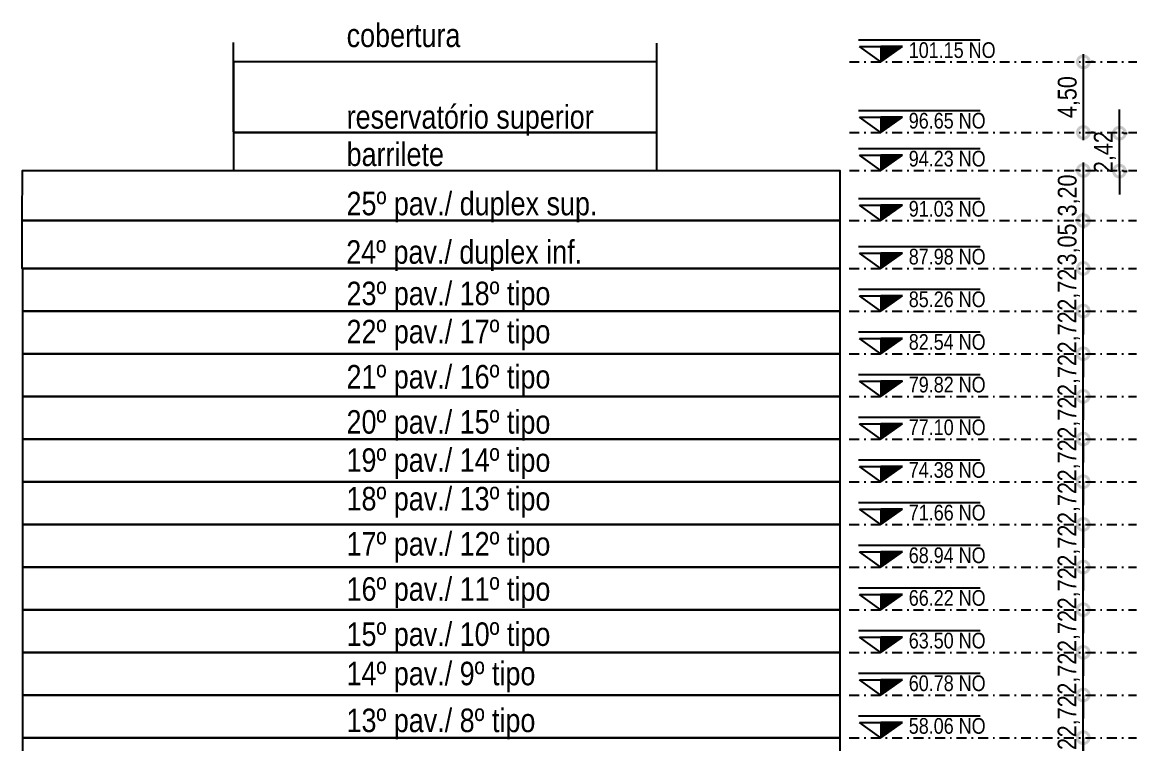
# Model space of a CAD drawing. Header units: metres. Extents: x -133 to 570, y -18 to 184.
# Drawn here: x 476.2 to 547.3, y 57.6 to 103.7 of the extents above; entities that cross this region are included whole.
import ezdxf
from ezdxf.enums import TextEntityAlignment as Align

# ---------------------------------------------------------------- set-up
doc = ezdxf.new("R2010")
doc.units = ezdxf.units.M
doc.header["$PDMODE"] = 1
doc.linetypes.add('DASHDOT2', pattern=[12.7, 6.35, -3.175, 0, -3.175])
for name, color, linetype in [('ARQ-AUX1', 1, 'Continuous'), ('ARQ-AUX3', 3, 'Continuous'), ('ARQ-DIM', 2, 'Continuous'), ('ARQ-DIM EMBASAM', 2, 'Continuous'), ('ARQ-DIM.', 2, 'Continuous'), ('ARQ-EIXO', 1, 'DASHDOT2'), ('ARQ-SIM', 1, 'Continuous'), ('ARQ-TXT1.', 1, 'Continuous')]:
    doc.layers.add(name, color=color, linetype=linetype)
doc.styles.add('Adesa', font='ARIALN.TTF')
doc.dimstyles.new('ADESA 1-0500', dxfattribs={"dimtxt": 1.2, "dimasz": 1.5, "dimexe": 0.5, "dimexo": 0.75, "dimgap": 0.2, "dimtad": 1, "dimzin": 4, "dimtxsty": 'Adesa', "dimblk": 'DOTSMALL', "dimcen": 1, "dimdle": 0.5, "dimclrd": 2, "dimclre": 2, "dimclrt": 3, "dimazin": 1, "dimtm": 1e-09, "dimtfac": 1, "dimtix": 1, "dimtmove": 2, "dimatfit": 0, "dimldrblk": 'DOTSMALL', "dimfxl": 0.8, "dimtvp": 2, "dimtolj": 1, "dimtzin": 0, "dimarcsym": 2})
pattern_1 = [(45, (126.64487, 631.15115), (-0.056126601, 0.056126601), [])]

# ---------------------------------------------------------------- blocks, each defined once
blk = doc.blocks.new('_DotSmall')
at = {"color": 0, "linetype": 'ByBlock', "const_width": 0.5}
blk.add_lwpolyline([(-0.0625, 0, 1), (0.0625, 0, 1)], format="xyb", close=True, dxfattribs=at)
blk = doc.blocks.new('*D659')
at = {"layer": 'ARQ-AUX1', "color": 2, "lineweight": -2, "transparency": 16777216}
for p, q in [((87.005, 87.48), (87.005, 91.53)), ((87.255, 91.03), (87.505, 91.03)), ((87.255, 87.98), (87.505, 87.98))]:
    blk.add_line(p, q, dxfattribs=at)
at = {"layer": 'Defpoints', "color": 0, "transparency": 16777216}
for p in [(86.505, 91.03), (87.005, 91.03), (86.505, 87.98)]:
    blk.add_point(p, dxfattribs=at)
at = {"layer": 'ARQ-AUX1', "color": 2, "lineweight": -2, "transparency": 16777216, "xscale": 1.5, "yscale": 1.5, "zscale": 1.5}
for p, rotation in [((87.005, 91.03), 90), ((87.005, 87.98), 270)]:
    blk.add_blockref('_DotSmall', p, dxfattribs=dict(at, rotation=rotation))
at = {"layer": 'ARQ-AUX1', "color": 3, "transparency": 16777216, "insert": (86.084, 89.505), "char_height": 1.2, "attachment_point": 5, "rotation": 90, "style": 'Adesa'}
blk.add_mtext('\\A1;3,05', dxfattribs=at)
blk = doc.blocks.new('*D660')
at = {"layer": 'ARQ-AUX1', "color": 2, "lineweight": -2, "transparency": 16777216}
for p, q in [((87.012, 90.53), (87.012, 94.727)), ((86.762, 94.227), (86.512, 94.227)), ((86.755, 91.03), (86.512, 91.03))]:
    blk.add_line(p, q, dxfattribs=at)
at = {"layer": 'Defpoints', "color": 0, "transparency": 16777216}
for p in [(87.012, 94.227), (87.512, 94.227), (87.505, 91.03)]:
    blk.add_point(p, dxfattribs=at)
at = {"layer": 'ARQ-AUX1', "color": 2, "lineweight": -2, "transparency": 16777216, "xscale": 1.5, "yscale": 1.5, "zscale": 1.5}
for p, rotation in [((87.012, 94.227), 90), ((87.012, 91.03), 270)]:
    blk.add_blockref('_DotSmall', p, dxfattribs=dict(at, rotation=rotation))
at = {"layer": 'ARQ-AUX1', "color": 3, "transparency": 16777216, "insert": (86.091, 92.628), "char_height": 1.2, "attachment_point": 5, "rotation": 90, "style": 'Adesa'}
blk.add_mtext('\\A1;3,20', dxfattribs=at)
blk = doc.blocks.new('*D662')
at = {"layer": 'ARQ-AUX1', "color": 2, "lineweight": -2, "transparency": 16777216}
for p, q in [((89.312, 96.602), (89.312, 98.102)), ((89.312, 94.182), (89.312, 96.602)), ((89.562, 96.602), (89.812, 96.602)), ((89.312, 94.182), (89.312, 92.682)), ((89.562, 94.182), (89.812, 94.182))]:
    blk.add_line(p, q, dxfattribs=at)
at = {"layer": 'Defpoints', "color": 0, "transparency": 16777216}
for p in [(88.812, 96.602), (89.312, 96.602), (88.812, 94.182)]:
    blk.add_point(p, dxfattribs=at)
at = {"layer": 'ARQ-AUX1', "color": 2, "lineweight": -2, "transparency": 16777216, "xscale": 1.5, "yscale": 1.5, "zscale": 1.5}
for p, rotation in [((89.312, 96.602), 270), ((89.312, 94.182), 90)]:
    blk.add_blockref('_DotSmall', p, dxfattribs=dict(at, rotation=rotation))
at = {"layer": 'ARQ-AUX1', "color": 3, "transparency": 16777216, "insert": (88.391, 95.392), "char_height": 1.2, "attachment_point": 5, "rotation": 90, "style": 'Adesa'}
blk.add_mtext('\\A1;2,42', dxfattribs=at)
blk = doc.blocks.new('*D663')
at = {"layer": 'ARQ-AUX1', "color": 2, "lineweight": -2, "transparency": 16777216}
for p, q in [((87.012, 96.147), (87.012, 101.647)), ((87.659, 101.147), (87.512, 101.147)), ((87.659, 96.647), (87.512, 96.647))]:
    blk.add_line(p, q, dxfattribs=at)
at = {"layer": 'Defpoints', "color": 0, "transparency": 16777216}
for p in [(86.909, 101.147), (87.012, 101.147), (86.909, 96.647)]:
    blk.add_point(p, dxfattribs=at)
at = {"layer": 'ARQ-AUX1', "color": 2, "lineweight": -2, "transparency": 16777216, "xscale": 1.5, "yscale": 1.5, "zscale": 1.5}
for p, rotation in [((87.012, 101.147), 90), ((87.012, 96.647), 270)]:
    blk.add_blockref('_DotSmall', p, dxfattribs=dict(at, rotation=rotation))
at = {"layer": 'ARQ-AUX1', "color": 3, "transparency": 16777216, "insert": (86.091, 98.897), "char_height": 1.2, "attachment_point": 5, "rotation": 90, "style": 'Adesa'}
blk.add_mtext('\\A1;4,50', dxfattribs=at)
blk = doc.blocks.new('*U706')
h = blk.add_hatch()
h.set_pattern_fill('ANSI31', color=1, scale=0.025, style=0)
h.set_pattern_definition(pattern_1)
h.paths.add_polyline_path([(1.375, 0.975), (0.006, 0.975), (0, 0)])
at = {"color": 1}
blk.add_line((-1.417, 1.4), (6.333, 1.4), dxfattribs=at)
for points in [[(-1.369, 0.975), (0.006, 0.975), (0, 0), (-1.369, 0.975)], [(1.381, 0.975), (0.006, 0.975), (0, 0), (1.381, 0.975)]]:
    blk.add_lwpolyline(points, close=True, dxfattribs=at)
at = {"color": 1, "style": 'Adesa'}
blk.add_attdef('PAVIMENTO_001', (-0.133, 3.376), '', height=1, dxfattribs=at)
at = {"color": 3, "style": 'Adesa'}
blk.add_attdef('NA', text='', height=1, dxfattribs=at).set_placement((1.779, 1.397), align=Align.BOTTOM_LEFT)
blk.add_attdef('NO', text='', height=1, dxfattribs=at).set_placement((1.779, 1.25), align=Align.TOP_LEFT)
blk = doc.blocks.new('*U734')
h = blk.add_hatch()
h.set_pattern_fill('ANSI31', color=1, scale=0.025, style=0)
h.set_pattern_definition(pattern_1)
h.paths.add_polyline_path([(1.375, 0.975), (0.006, 0.975), (0, 0)])
at = {"color": 1}
blk.add_line((-1.417, 1.4), (6.333, 1.4), dxfattribs=at)
for points in [[(-1.369, 0.975), (0.006, 0.975), (0, 0), (-1.369, 0.975)], [(1.381, 0.975), (0.006, 0.975), (0, 0), (1.381, 0.975)]]:
    blk.add_lwpolyline(points, close=True, dxfattribs=at)
at = {"color": 1, "style": 'Adesa'}
blk.add_attdef('PAVIMENTO_001', (-0.133, 3.376), '', height=1, dxfattribs=at)
at = {"color": 3, "style": 'Adesa'}
blk.add_attdef('NA', text='', height=1, dxfattribs=at).set_placement((1.779, 1.397), align=Align.BOTTOM_LEFT)
blk.add_attdef('NO', text='', height=1, dxfattribs=at).set_placement((1.779, 1.25), align=Align.TOP_LEFT)
blk = doc.blocks.new('*U736')
h = blk.add_hatch()
h.set_pattern_fill('ANSI31', color=1, scale=0.025, style=0)
h.set_pattern_definition(pattern_1)
h.paths.add_polyline_path([(1.375, 0.975), (0.006, 0.975), (0, 0)])
at = {"color": 1}
blk.add_line((-1.417, 1.4), (6.333, 1.4), dxfattribs=at)
for points in [[(-1.369, 0.975), (0.006, 0.975), (0, 0), (-1.369, 0.975)], [(1.381, 0.975), (0.006, 0.975), (0, 0), (1.381, 0.975)]]:
    blk.add_lwpolyline(points, close=True, dxfattribs=at)
at = {"color": 1, "style": 'Adesa'}
blk.add_attdef('PAVIMENTO_001', (-0.133, 3.376), '', height=1, dxfattribs=at)
at = {"color": 3, "style": 'Adesa'}
blk.add_attdef('NA', text='', height=1, dxfattribs=at).set_placement((1.779, 1.397), align=Align.BOTTOM_LEFT)
blk.add_attdef('NO', text='', height=1, dxfattribs=at).set_placement((1.779, 1.25), align=Align.TOP_LEFT)
blk = doc.blocks.new('*U738')
h = blk.add_hatch()
h.set_pattern_fill('ANSI31', color=1, scale=0.025, style=0)
h.set_pattern_definition(pattern_1)
h.paths.add_polyline_path([(1.375, 0.975), (0.006, 0.975), (0, 0)])
at = {"color": 1}
blk.add_line((-1.417, 1.4), (6.333, 1.4), dxfattribs=at)
for points in [[(-1.369, 0.975), (0.006, 0.975), (0, 0), (-1.369, 0.975)], [(1.381, 0.975), (0.006, 0.975), (0, 0), (1.381, 0.975)]]:
    blk.add_lwpolyline(points, close=True, dxfattribs=at)
at = {"color": 1, "style": 'Adesa'}
blk.add_attdef('PAVIMENTO_001', (-0.133, 3.376), '', height=1, dxfattribs=at)
at = {"color": 3, "style": 'Adesa'}
blk.add_attdef('NA', text='', height=1, dxfattribs=at).set_placement((1.779, 1.397), align=Align.BOTTOM_LEFT)
blk.add_attdef('NO', text='', height=1, dxfattribs=at).set_placement((1.779, 1.25), align=Align.TOP_LEFT)
blk = doc.blocks.new('*U740')
h = blk.add_hatch()
h.set_pattern_fill('ANSI31', color=1, scale=0.025, style=0)
h.set_pattern_definition(pattern_1)
h.paths.add_polyline_path([(1.375, 0.975), (0.006, 0.975), (0, 0)])
at = {"color": 1}
blk.add_line((-1.417, 1.4), (6.333, 1.4), dxfattribs=at)
for points in [[(-1.369, 0.975), (0.006, 0.975), (0, 0), (-1.369, 0.975)], [(1.381, 0.975), (0.006, 0.975), (0, 0), (1.381, 0.975)]]:
    blk.add_lwpolyline(points, close=True, dxfattribs=at)
at = {"color": 1, "style": 'Adesa'}
blk.add_attdef('PAVIMENTO_001', (-0.133, 3.376), '', height=1, dxfattribs=at)
at = {"color": 3, "style": 'Adesa'}
blk.add_attdef('NA', text='', height=1, dxfattribs=at).set_placement((1.779, 1.397), align=Align.BOTTOM_LEFT)
blk.add_attdef('NO', text='', height=1, dxfattribs=at).set_placement((1.779, 1.25), align=Align.TOP_LEFT)
blk = doc.blocks.new('*D669')
at = {"layer": 'ARQ-AUX1', "color": 2, "lineweight": -2, "transparency": 16777216}
for p, q in [((87.005, 58.06), (87.005, 59.56)), ((87.005, 55.34), (87.005, 58.06)), ((87.255, 58.06), (87.505, 58.06)), ((87.005, 55.34), (87.005, 53.84)), ((87.255, 55.34), (87.505, 55.34))]:
    blk.add_line(p, q, dxfattribs=at)
at = {"layer": 'Defpoints', "color": 0, "transparency": 16777216}
for p in [(86.505, 58.06), (87.005, 58.06), (86.505, 55.34)]:
    blk.add_point(p, dxfattribs=at)
at = {"layer": 'ARQ-AUX1', "color": 2, "lineweight": -2, "transparency": 16777216, "xscale": 1.5, "yscale": 1.5, "zscale": 1.5}
for p, rotation in [((87.005, 58.06), 270), ((87.005, 55.34), 90)]:
    blk.add_blockref('_DotSmall', p, dxfattribs=dict(at, rotation=rotation))
at = {"layer": 'ARQ-AUX1', "color": 3, "transparency": 16777216, "insert": (86.084, 56.7), "char_height": 1.2, "attachment_point": 5, "rotation": 90, "style": 'Adesa'}
blk.add_mtext('\\A1;2,72', dxfattribs=at)
blk = doc.blocks.new('*D670')
at = {"layer": 'ARQ-AUX1', "color": 2, "lineweight": -2, "transparency": 16777216}
for p, q in [((87.005, 60.78), (87.005, 62.28)), ((87.005, 58.06), (87.005, 60.78)), ((87.255, 60.78), (87.505, 60.78)), ((87.005, 58.06), (87.005, 56.56)), ((87.255, 58.06), (87.505, 58.06))]:
    blk.add_line(p, q, dxfattribs=at)
at = {"layer": 'Defpoints', "color": 0, "transparency": 16777216}
for p in [(86.505, 60.78), (87.005, 60.78), (86.505, 58.06)]:
    blk.add_point(p, dxfattribs=at)
at = {"layer": 'ARQ-AUX1', "color": 2, "lineweight": -2, "transparency": 16777216, "xscale": 1.5, "yscale": 1.5, "zscale": 1.5}
for p, rotation in [((87.005, 60.78), 270), ((87.005, 58.06), 90)]:
    blk.add_blockref('_DotSmall', p, dxfattribs=dict(at, rotation=rotation))
at = {"layer": 'ARQ-AUX1', "color": 3, "transparency": 16777216, "insert": (86.084, 59.42), "char_height": 1.2, "attachment_point": 5, "rotation": 90, "style": 'Adesa'}
blk.add_mtext('\\A1;2,72', dxfattribs=at)
blk = doc.blocks.new('*U724')
h = blk.add_hatch()
h.set_pattern_fill('ANSI31', color=1, scale=0.025, style=0)
h.set_pattern_definition(pattern_1)
h.paths.add_polyline_path([(1.375, 0.975), (0.006, 0.975), (0, 0)])
at = {"color": 1}
blk.add_line((-1.417, 1.4), (6.333, 1.4), dxfattribs=at)
for points in [[(-1.369, 0.975), (0.006, 0.975), (0, 0), (-1.369, 0.975)], [(1.381, 0.975), (0.006, 0.975), (0, 0), (1.381, 0.975)]]:
    blk.add_lwpolyline(points, close=True, dxfattribs=at)
at = {"color": 1, "style": 'Adesa'}
blk.add_attdef('PAVIMENTO_001', (-0.133, 3.376), '', height=1, dxfattribs=at)
at = {"color": 3, "style": 'Adesa'}
blk.add_attdef('NA', text='', height=1, dxfattribs=at).set_placement((1.779, 1.397), align=Align.BOTTOM_LEFT)
blk.add_attdef('NO', text='', height=1, dxfattribs=at).set_placement((1.779, 1.25), align=Align.TOP_LEFT)
blk = doc.blocks.new('*D671')
at = {"layer": 'ARQ-AUX1', "color": 2, "lineweight": -2, "transparency": 16777216}
for p, q in [((87.005, 63.5), (87.005, 65)), ((87.005, 60.78), (87.005, 63.5)), ((87.255, 63.5), (87.505, 63.5)), ((87.005, 60.78), (87.005, 59.28)), ((87.255, 60.78), (87.505, 60.78))]:
    blk.add_line(p, q, dxfattribs=at)
at = {"layer": 'Defpoints', "color": 0, "transparency": 16777216}
for p in [(86.505, 63.5), (87.005, 63.5), (86.505, 60.78)]:
    blk.add_point(p, dxfattribs=at)
at = {"layer": 'ARQ-AUX1', "color": 2, "lineweight": -2, "transparency": 16777216, "xscale": 1.5, "yscale": 1.5, "zscale": 1.5}
for p, rotation in [((87.005, 63.5), 270), ((87.005, 60.78), 90)]:
    blk.add_blockref('_DotSmall', p, dxfattribs=dict(at, rotation=rotation))
at = {"layer": 'ARQ-AUX1', "color": 3, "transparency": 16777216, "insert": (86.084, 62.14), "char_height": 1.2, "attachment_point": 5, "rotation": 90, "style": 'Adesa'}
blk.add_mtext('\\A1;2,72', dxfattribs=at)
blk = doc.blocks.new('*U726')
h = blk.add_hatch()
h.set_pattern_fill('ANSI31', color=1, scale=0.025, style=0)
h.set_pattern_definition(pattern_1)
h.paths.add_polyline_path([(1.375, 0.975), (0.006, 0.975), (0, 0)])
at = {"color": 1}
blk.add_line((-1.417, 1.4), (6.333, 1.4), dxfattribs=at)
for points in [[(-1.369, 0.975), (0.006, 0.975), (0, 0), (-1.369, 0.975)], [(1.381, 0.975), (0.006, 0.975), (0, 0), (1.381, 0.975)]]:
    blk.add_lwpolyline(points, close=True, dxfattribs=at)
at = {"color": 1, "style": 'Adesa'}
blk.add_attdef('PAVIMENTO_001', (-0.133, 3.376), '', height=1, dxfattribs=at)
at = {"color": 3, "style": 'Adesa'}
blk.add_attdef('NA', text='', height=1, dxfattribs=at).set_placement((1.779, 1.397), align=Align.BOTTOM_LEFT)
blk.add_attdef('NO', text='', height=1, dxfattribs=at).set_placement((1.779, 1.25), align=Align.TOP_LEFT)
blk = doc.blocks.new('*D672')
at = {"layer": 'ARQ-AUX1', "color": 2, "lineweight": -2, "transparency": 16777216}
for p, q in [((87.005, 66.22), (87.005, 67.72)), ((87.005, 63.5), (87.005, 66.22)), ((87.255, 66.22), (87.505, 66.22)), ((87.005, 63.5), (87.005, 62)), ((87.255, 63.5), (87.505, 63.5))]:
    blk.add_line(p, q, dxfattribs=at)
at = {"layer": 'Defpoints', "color": 0, "transparency": 16777216}
for p in [(86.505, 66.22), (87.005, 66.22), (86.505, 63.5)]:
    blk.add_point(p, dxfattribs=at)
at = {"layer": 'ARQ-AUX1', "color": 2, "lineweight": -2, "transparency": 16777216, "xscale": 1.5, "yscale": 1.5, "zscale": 1.5}
for p, rotation in [((87.005, 66.22), 270), ((87.005, 63.5), 90)]:
    blk.add_blockref('_DotSmall', p, dxfattribs=dict(at, rotation=rotation))
at = {"layer": 'ARQ-AUX1', "color": 3, "transparency": 16777216, "insert": (86.084, 64.86), "char_height": 1.2, "attachment_point": 5, "rotation": 90, "style": 'Adesa'}
blk.add_mtext('\\A1;2,72', dxfattribs=at)
blk = doc.blocks.new('*U728')
h = blk.add_hatch()
h.set_pattern_fill('ANSI31', color=1, scale=0.025, style=0)
h.set_pattern_definition(pattern_1)
h.paths.add_polyline_path([(1.375, 0.975), (0.006, 0.975), (0, 0)])
at = {"color": 1}
blk.add_line((-1.417, 1.4), (6.333, 1.4), dxfattribs=at)
for points in [[(-1.369, 0.975), (0.006, 0.975), (0, 0), (-1.369, 0.975)], [(1.381, 0.975), (0.006, 0.975), (0, 0), (1.381, 0.975)]]:
    blk.add_lwpolyline(points, close=True, dxfattribs=at)
at = {"color": 1, "style": 'Adesa'}
blk.add_attdef('PAVIMENTO_001', (-0.133, 3.376), '', height=1, dxfattribs=at)
at = {"color": 3, "style": 'Adesa'}
blk.add_attdef('NA', text='', height=1, dxfattribs=at).set_placement((1.779, 1.397), align=Align.BOTTOM_LEFT)
blk.add_attdef('NO', text='', height=1, dxfattribs=at).set_placement((1.779, 1.25), align=Align.TOP_LEFT)
blk = doc.blocks.new('*D673')
at = {"layer": 'ARQ-AUX1', "color": 2, "lineweight": -2, "transparency": 16777216}
for p, q in [((87.005, 68.94), (87.005, 70.44)), ((87.005, 66.22), (87.005, 68.94)), ((87.255, 68.94), (87.505, 68.94)), ((87.005, 66.22), (87.005, 64.72)), ((87.255, 66.22), (87.505, 66.22))]:
    blk.add_line(p, q, dxfattribs=at)
at = {"layer": 'Defpoints', "color": 0, "transparency": 16777216}
for p in [(86.505, 68.94), (87.005, 68.94), (86.505, 66.22)]:
    blk.add_point(p, dxfattribs=at)
at = {"layer": 'ARQ-AUX1', "color": 2, "lineweight": -2, "transparency": 16777216, "xscale": 1.5, "yscale": 1.5, "zscale": 1.5}
for p, rotation in [((87.005, 68.94), 270), ((87.005, 66.22), 90)]:
    blk.add_blockref('_DotSmall', p, dxfattribs=dict(at, rotation=rotation))
at = {"layer": 'ARQ-AUX1', "color": 3, "transparency": 16777216, "insert": (86.084, 67.58), "char_height": 1.2, "attachment_point": 5, "rotation": 90, "style": 'Adesa'}
blk.add_mtext('\\A1;2,72', dxfattribs=at)
blk = doc.blocks.new('*U708')
h = blk.add_hatch()
h.set_pattern_fill('ANSI31', color=1, scale=0.025, style=0)
h.set_pattern_definition(pattern_1)
h.paths.add_polyline_path([(1.375, 0.975), (0.006, 0.975), (0, 0)])
at = {"color": 1}
blk.add_line((-1.417, 1.4), (6.333, 1.4), dxfattribs=at)
for points in [[(-1.369, 0.975), (0.006, 0.975), (0, 0), (-1.369, 0.975)], [(1.381, 0.975), (0.006, 0.975), (0, 0), (1.381, 0.975)]]:
    blk.add_lwpolyline(points, close=True, dxfattribs=at)
at = {"color": 1, "style": 'Adesa'}
blk.add_attdef('PAVIMENTO_001', (-0.133, 3.376), '', height=1, dxfattribs=at)
at = {"color": 3, "style": 'Adesa'}
blk.add_attdef('NA', text='', height=1, dxfattribs=at).set_placement((1.779, 1.397), align=Align.BOTTOM_LEFT)
blk.add_attdef('NO', text='', height=1, dxfattribs=at).set_placement((1.779, 1.25), align=Align.TOP_LEFT)
blk = doc.blocks.new('*D674')
at = {"layer": 'ARQ-AUX1', "color": 2, "lineweight": -2, "transparency": 16777216}
for p, q in [((87.005, 71.66), (87.005, 73.16)), ((87.005, 68.94), (87.005, 71.66)), ((87.255, 71.66), (87.505, 71.66)), ((87.005, 68.94), (87.005, 67.44)), ((87.255, 68.94), (87.505, 68.94))]:
    blk.add_line(p, q, dxfattribs=at)
at = {"layer": 'Defpoints', "color": 0, "transparency": 16777216}
for p in [(86.505, 71.66), (87.005, 71.66), (86.505, 68.94)]:
    blk.add_point(p, dxfattribs=at)
at = {"layer": 'ARQ-AUX1', "color": 2, "lineweight": -2, "transparency": 16777216, "xscale": 1.5, "yscale": 1.5, "zscale": 1.5}
for p, rotation in [((87.005, 71.66), 270), ((87.005, 68.94), 90)]:
    blk.add_blockref('_DotSmall', p, dxfattribs=dict(at, rotation=rotation))
at = {"layer": 'ARQ-AUX1', "color": 3, "transparency": 16777216, "insert": (86.084, 70.3), "char_height": 1.2, "attachment_point": 5, "rotation": 90, "style": 'Adesa'}
blk.add_mtext('\\A1;2,72', dxfattribs=at)
blk = doc.blocks.new('*U710')
h = blk.add_hatch()
h.set_pattern_fill('ANSI31', color=1, scale=0.025, style=0)
h.set_pattern_definition(pattern_1)
h.paths.add_polyline_path([(1.375, 0.975), (0.006, 0.975), (0, 0)])
at = {"color": 1}
blk.add_line((-1.417, 1.4), (6.333, 1.4), dxfattribs=at)
for points in [[(-1.369, 0.975), (0.006, 0.975), (0, 0), (-1.369, 0.975)], [(1.381, 0.975), (0.006, 0.975), (0, 0), (1.381, 0.975)]]:
    blk.add_lwpolyline(points, close=True, dxfattribs=at)
at = {"color": 1, "style": 'Adesa'}
blk.add_attdef('PAVIMENTO_001', (-0.133, 3.376), '', height=1, dxfattribs=at)
at = {"color": 3, "style": 'Adesa'}
blk.add_attdef('NA', text='', height=1, dxfattribs=at).set_placement((1.779, 1.397), align=Align.BOTTOM_LEFT)
blk.add_attdef('NO', text='', height=1, dxfattribs=at).set_placement((1.779, 1.25), align=Align.TOP_LEFT)
blk = doc.blocks.new('*D675')
at = {"layer": 'ARQ-AUX1', "color": 2, "lineweight": -2, "transparency": 16777216}
for p, q in [((87.005, 74.38), (87.005, 75.88)), ((87.005, 71.66), (87.005, 74.38)), ((87.255, 74.38), (87.505, 74.38)), ((87.005, 71.66), (87.005, 70.16)), ((87.255, 71.66), (87.505, 71.66))]:
    blk.add_line(p, q, dxfattribs=at)
at = {"layer": 'Defpoints', "color": 0, "transparency": 16777216}
for p in [(86.505, 74.38), (87.005, 74.38), (86.505, 71.66)]:
    blk.add_point(p, dxfattribs=at)
at = {"layer": 'ARQ-AUX1', "color": 2, "lineweight": -2, "transparency": 16777216, "xscale": 1.5, "yscale": 1.5, "zscale": 1.5}
for p, rotation in [((87.005, 74.38), 270), ((87.005, 71.66), 90)]:
    blk.add_blockref('_DotSmall', p, dxfattribs=dict(at, rotation=rotation))
at = {"layer": 'ARQ-AUX1', "color": 3, "transparency": 16777216, "insert": (86.084, 73.02), "char_height": 1.2, "attachment_point": 5, "rotation": 90, "style": 'Adesa'}
blk.add_mtext('\\A1;2,72', dxfattribs=at)
blk = doc.blocks.new('*U712')
h = blk.add_hatch()
h.set_pattern_fill('ANSI31', color=1, scale=0.025, style=0)
h.set_pattern_definition(pattern_1)
h.paths.add_polyline_path([(1.375, 0.975), (0.006, 0.975), (0, 0)])
at = {"color": 1}
blk.add_line((-1.417, 1.4), (6.333, 1.4), dxfattribs=at)
for points in [[(-1.369, 0.975), (0.006, 0.975), (0, 0), (-1.369, 0.975)], [(1.381, 0.975), (0.006, 0.975), (0, 0), (1.381, 0.975)]]:
    blk.add_lwpolyline(points, close=True, dxfattribs=at)
at = {"color": 1, "style": 'Adesa'}
blk.add_attdef('PAVIMENTO_001', (-0.133, 3.376), '', height=1, dxfattribs=at)
at = {"color": 3, "style": 'Adesa'}
blk.add_attdef('NA', text='', height=1, dxfattribs=at).set_placement((1.779, 1.397), align=Align.BOTTOM_LEFT)
blk.add_attdef('NO', text='', height=1, dxfattribs=at).set_placement((1.779, 1.25), align=Align.TOP_LEFT)
blk = doc.blocks.new('*D676')
at = {"layer": 'ARQ-AUX1', "color": 2, "lineweight": -2, "transparency": 16777216}
for p, q in [((87.005, 77.1), (87.005, 78.6)), ((87.005, 74.38), (87.005, 77.1)), ((87.255, 77.1), (87.505, 77.1)), ((87.005, 74.38), (87.005, 72.88)), ((87.255, 74.38), (87.505, 74.38))]:
    blk.add_line(p, q, dxfattribs=at)
at = {"layer": 'Defpoints', "color": 0, "transparency": 16777216}
for p in [(86.505, 77.1), (87.005, 77.1), (86.505, 74.38)]:
    blk.add_point(p, dxfattribs=at)
at = {"layer": 'ARQ-AUX1', "color": 2, "lineweight": -2, "transparency": 16777216, "xscale": 1.5, "yscale": 1.5, "zscale": 1.5}
for p, rotation in [((87.005, 77.1), 270), ((87.005, 74.38), 90)]:
    blk.add_blockref('_DotSmall', p, dxfattribs=dict(at, rotation=rotation))
at = {"layer": 'ARQ-AUX1', "color": 3, "transparency": 16777216, "insert": (86.084, 75.74), "char_height": 1.2, "attachment_point": 5, "rotation": 90, "style": 'Adesa'}
blk.add_mtext('\\A1;2,72', dxfattribs=at)
blk = doc.blocks.new('*U714')
h = blk.add_hatch()
h.set_pattern_fill('ANSI31', color=1, scale=0.025, style=0)
h.set_pattern_definition(pattern_1)
h.paths.add_polyline_path([(1.375, 0.975), (0.006, 0.975), (0, 0)])
at = {"color": 1}
blk.add_line((-1.417, 1.4), (6.333, 1.4), dxfattribs=at)
for points in [[(-1.369, 0.975), (0.006, 0.975), (0, 0), (-1.369, 0.975)], [(1.381, 0.975), (0.006, 0.975), (0, 0), (1.381, 0.975)]]:
    blk.add_lwpolyline(points, close=True, dxfattribs=at)
at = {"color": 1, "style": 'Adesa'}
blk.add_attdef('PAVIMENTO_001', (-0.133, 3.376), '', height=1, dxfattribs=at)
at = {"color": 3, "style": 'Adesa'}
blk.add_attdef('NA', text='', height=1, dxfattribs=at).set_placement((1.779, 1.397), align=Align.BOTTOM_LEFT)
blk.add_attdef('NO', text='', height=1, dxfattribs=at).set_placement((1.779, 1.25), align=Align.TOP_LEFT)
blk = doc.blocks.new('*D677')
at = {"layer": 'ARQ-AUX1', "color": 2, "lineweight": -2, "transparency": 16777216}
for p, q in [((87.005, 79.82), (87.005, 81.32)), ((87.005, 77.1), (87.005, 79.82)), ((87.255, 79.82), (87.505, 79.82)), ((87.005, 77.1), (87.005, 75.6)), ((87.255, 77.1), (87.505, 77.1))]:
    blk.add_line(p, q, dxfattribs=at)
at = {"layer": 'Defpoints', "color": 0, "transparency": 16777216}
for p in [(86.505, 79.82), (87.005, 79.82), (86.505, 77.1)]:
    blk.add_point(p, dxfattribs=at)
at = {"layer": 'ARQ-AUX1', "color": 2, "lineweight": -2, "transparency": 16777216, "xscale": 1.5, "yscale": 1.5, "zscale": 1.5}
for p, rotation in [((87.005, 79.82), 270), ((87.005, 77.1), 90)]:
    blk.add_blockref('_DotSmall', p, dxfattribs=dict(at, rotation=rotation))
at = {"layer": 'ARQ-AUX1', "color": 3, "transparency": 16777216, "insert": (86.084, 78.46), "char_height": 1.2, "attachment_point": 5, "rotation": 90, "style": 'Adesa'}
blk.add_mtext('\\A1;2,72', dxfattribs=at)
blk = doc.blocks.new('*U690')
h = blk.add_hatch()
h.set_pattern_fill('ANSI31', color=1, scale=0.025, style=0)
h.set_pattern_definition(pattern_1)
h.paths.add_polyline_path([(1.375, 0.975), (0.006, 0.975), (0, 0)])
at = {"color": 1}
blk.add_line((-1.417, 1.4), (6.333, 1.4), dxfattribs=at)
for points in [[(-1.369, 0.975), (0.006, 0.975), (0, 0), (-1.369, 0.975)], [(1.381, 0.975), (0.006, 0.975), (0, 0), (1.381, 0.975)]]:
    blk.add_lwpolyline(points, close=True, dxfattribs=at)
at = {"color": 1, "style": 'Adesa'}
blk.add_attdef('PAVIMENTO_001', (-0.133, 3.376), '', height=1, dxfattribs=at)
at = {"color": 3, "style": 'Adesa'}
blk.add_attdef('NA', text='', height=1, dxfattribs=at).set_placement((1.779, 1.397), align=Align.BOTTOM_LEFT)
blk.add_attdef('NO', text='', height=1, dxfattribs=at).set_placement((1.779, 1.25), align=Align.TOP_LEFT)
blk = doc.blocks.new('*D678')
at = {"layer": 'ARQ-AUX1', "color": 2, "lineweight": -2, "transparency": 16777216}
for p, q in [((87.005, 82.54), (87.005, 84.04)), ((87.005, 79.82), (87.005, 82.54)), ((87.255, 82.54), (87.505, 82.54)), ((87.005, 79.82), (87.005, 78.32)), ((87.255, 79.82), (87.505, 79.82))]:
    blk.add_line(p, q, dxfattribs=at)
at = {"layer": 'Defpoints', "color": 0, "transparency": 16777216}
for p in [(86.505, 82.54), (87.005, 82.54), (86.505, 79.82)]:
    blk.add_point(p, dxfattribs=at)
at = {"layer": 'ARQ-AUX1', "color": 2, "lineweight": -2, "transparency": 16777216, "xscale": 1.5, "yscale": 1.5, "zscale": 1.5}
for p, rotation in [((87.005, 82.54), 270), ((87.005, 79.82), 90)]:
    blk.add_blockref('_DotSmall', p, dxfattribs=dict(at, rotation=rotation))
at = {"layer": 'ARQ-AUX1', "color": 3, "transparency": 16777216, "insert": (86.084, 81.18), "char_height": 1.2, "attachment_point": 5, "rotation": 90, "style": 'Adesa'}
blk.add_mtext('\\A1;2,72', dxfattribs=at)
blk = doc.blocks.new('*U692')
h = blk.add_hatch()
h.set_pattern_fill('ANSI31', color=1, scale=0.025, style=0)
h.set_pattern_definition(pattern_1)
h.paths.add_polyline_path([(1.375, 0.975), (0.006, 0.975), (0, 0)])
at = {"color": 1}
blk.add_line((-1.417, 1.4), (6.333, 1.4), dxfattribs=at)
for points in [[(-1.369, 0.975), (0.006, 0.975), (0, 0), (-1.369, 0.975)], [(1.381, 0.975), (0.006, 0.975), (0, 0), (1.381, 0.975)]]:
    blk.add_lwpolyline(points, close=True, dxfattribs=at)
at = {"color": 1, "style": 'Adesa'}
blk.add_attdef('PAVIMENTO_001', (-0.133, 3.376), '', height=1, dxfattribs=at)
at = {"color": 3, "style": 'Adesa'}
blk.add_attdef('NA', text='', height=1, dxfattribs=at).set_placement((1.779, 1.397), align=Align.BOTTOM_LEFT)
blk.add_attdef('NO', text='', height=1, dxfattribs=at).set_placement((1.779, 1.25), align=Align.TOP_LEFT)
blk = doc.blocks.new('*D679')
at = {"layer": 'ARQ-AUX1', "color": 2, "lineweight": -2, "transparency": 16777216}
for p, q in [((87.005, 85.26), (87.005, 86.76)), ((87.005, 82.54), (87.005, 85.26)), ((87.255, 85.26), (87.505, 85.26)), ((87.005, 82.54), (87.005, 81.04)), ((87.255, 82.54), (87.505, 82.54))]:
    blk.add_line(p, q, dxfattribs=at)
at = {"layer": 'Defpoints', "color": 0, "transparency": 16777216}
for p in [(86.505, 85.26), (87.005, 85.26), (86.505, 82.54)]:
    blk.add_point(p, dxfattribs=at)
at = {"layer": 'ARQ-AUX1', "color": 2, "lineweight": -2, "transparency": 16777216, "xscale": 1.5, "yscale": 1.5, "zscale": 1.5}
for p, rotation in [((87.005, 85.26), 270), ((87.005, 82.54), 90)]:
    blk.add_blockref('_DotSmall', p, dxfattribs=dict(at, rotation=rotation))
at = {"layer": 'ARQ-AUX1', "color": 3, "transparency": 16777216, "insert": (86.084, 83.9), "char_height": 1.2, "attachment_point": 5, "rotation": 90, "style": 'Adesa'}
blk.add_mtext('\\A1;2,72', dxfattribs=at)
blk = doc.blocks.new('*U694')
h = blk.add_hatch()
h.set_pattern_fill('ANSI31', color=1, scale=0.025, style=0)
h.set_pattern_definition(pattern_1)
h.paths.add_polyline_path([(1.375, 0.975), (0.006, 0.975), (0, 0)])
at = {"color": 1}
blk.add_line((-1.417, 1.4), (6.333, 1.4), dxfattribs=at)
for points in [[(-1.369, 0.975), (0.006, 0.975), (0, 0), (-1.369, 0.975)], [(1.381, 0.975), (0.006, 0.975), (0, 0), (1.381, 0.975)]]:
    blk.add_lwpolyline(points, close=True, dxfattribs=at)
at = {"color": 1, "style": 'Adesa'}
blk.add_attdef('PAVIMENTO_001', (-0.133, 3.376), '', height=1, dxfattribs=at)
at = {"color": 3, "style": 'Adesa'}
blk.add_attdef('NA', text='', height=1, dxfattribs=at).set_placement((1.779, 1.397), align=Align.BOTTOM_LEFT)
blk.add_attdef('NO', text='', height=1, dxfattribs=at).set_placement((1.779, 1.25), align=Align.TOP_LEFT)
blk = doc.blocks.new('*D680')
at = {"layer": 'ARQ-AUX1', "color": 2, "lineweight": -2, "transparency": 16777216}
for p, q in [((87.005, 87.98), (87.005, 89.48)), ((87.005, 85.26), (87.005, 87.98)), ((87.255, 87.98), (87.505, 87.98)), ((87.005, 85.26), (87.005, 83.76)), ((87.255, 85.26), (87.505, 85.26))]:
    blk.add_line(p, q, dxfattribs=at)
at = {"layer": 'Defpoints', "color": 0, "transparency": 16777216}
for p in [(86.505, 87.98), (87.005, 87.98), (86.505, 85.26)]:
    blk.add_point(p, dxfattribs=at)
at = {"layer": 'ARQ-AUX1', "color": 2, "lineweight": -2, "transparency": 16777216, "xscale": 1.5, "yscale": 1.5, "zscale": 1.5}
for p, rotation in [((87.005, 87.98), 270), ((87.005, 85.26), 90)]:
    blk.add_blockref('_DotSmall', p, dxfattribs=dict(at, rotation=rotation))
at = {"layer": 'ARQ-AUX1', "color": 3, "transparency": 16777216, "insert": (86.084, 86.62), "char_height": 1.2, "attachment_point": 5, "rotation": 90, "style": 'Adesa'}
blk.add_mtext('\\A1;2,72', dxfattribs=at)
blk = doc.blocks.new('*U696')
h = blk.add_hatch()
h.set_pattern_fill('ANSI31', color=1, scale=0.025, style=0)
h.set_pattern_definition(pattern_1)
h.paths.add_polyline_path([(1.375, 0.975), (0.006, 0.975), (0, 0)])
at = {"color": 1}
blk.add_line((-1.417, 1.4), (6.333, 1.4), dxfattribs=at)
for points in [[(-1.369, 0.975), (0.006, 0.975), (0, 0), (-1.369, 0.975)], [(1.381, 0.975), (0.006, 0.975), (0, 0), (1.381, 0.975)]]:
    blk.add_lwpolyline(points, close=True, dxfattribs=at)
at = {"color": 1, "style": 'Adesa'}
blk.add_attdef('PAVIMENTO_001', (-0.133, 3.376), '', height=1, dxfattribs=at)
at = {"color": 3, "style": 'Adesa'}
blk.add_attdef('NA', text='', height=1, dxfattribs=at).set_placement((1.779, 1.397), align=Align.BOTTOM_LEFT)
blk.add_attdef('NO', text='', height=1, dxfattribs=at).set_placement((1.779, 1.25), align=Align.TOP_LEFT)
blk = doc.blocks.new('.CRT')
at = {"layer": 'ARQ-AUX3', "color": 5}
for points in [[(32.795, 96.687), (32.795, 102.387)], [(59.805, 96.647), (59.805, 102.347)]]:
    blk.add_lwpolyline(points, dxfattribs=at)
for points in [[(32.795, 96.647), (59.805, 96.647), (59.805, 101.147), (32.795, 101.147)], [(32.795, 94.227), (59.805, 94.227), (59.805, 96.647), (32.795, 96.647)], [(71.467, 91.03), (19.317, 91.03), (19.325, 94.227), (71.475, 94.227)], [(19.317, 91.03), (71.467, 91.03), (71.467, 87.98), (19.317, 87.98)], [(19.357, 87.98), (71.467, 87.98), (71.467, 85.26), (19.357, 85.26)], [(19.357, 85.26), (71.467, 85.26), (71.467, 82.54), (19.357, 82.54)], [(19.357, 82.54), (71.467, 82.54), (71.467, 79.82), (19.357, 79.82)], [(19.357, 79.82), (71.467, 79.82), (71.467, 77.1), (19.357, 77.1)], [(19.357, 77.1), (71.467, 77.1), (71.467, 74.38), (19.357, 74.38)], [(19.357, 74.38), (71.467, 74.38), (71.467, 71.66), (19.357, 71.66)], [(19.357, 71.66), (71.467, 71.66), (71.467, 68.94), (19.357, 68.94)], [(19.357, 68.94), (71.467, 68.94), (71.467, 66.22), (19.357, 66.22)], [(19.357, 66.22), (71.467, 66.22), (71.467, 63.5), (19.357, 63.5)], [(19.357, 63.5), (71.467, 63.5), (71.467, 60.78), (19.357, 60.78)], [(19.357, 60.78), (71.467, 60.78), (71.467, 58.06), (19.357, 58.06)], [(19.357, 58.06), (71.467, 58.06), (71.467, 55.34), (19.357, 55.34)]]:
    blk.add_lwpolyline(points, close=True, dxfattribs=at)
at = {"layer": 'ARQ-EIXO', "color": 9, "ltscale": 0.1}
for p, q in [((72.082, 101.147), (90.414, 101.147)), ((72.082, 96.647), (90.414, 96.647)), ((72.082, 94.227), (90.414, 94.227)), ((72.074, 91.03), (90.407, 91.03)), ((72.074, 87.98), (90.407, 87.98)), ((72.074, 87.98), (90.407, 87.98)), ((72.074, 85.26), (90.407, 85.26)), ((72.074, 82.54), (90.407, 82.54)), ((72.074, 79.82), (90.407, 79.82)), ((72.074, 77.1), (90.407, 77.1)), ((72.074, 74.38), (90.407, 74.38)), ((72.074, 71.66), (90.407, 71.66)), ((72.074, 68.94), (90.407, 68.94)), ((72.074, 66.22), (90.407, 66.22)), ((72.074, 63.5), (90.407, 63.5)), ((72.074, 60.78), (90.407, 60.78)), ((72.074, 58.06), (90.407, 58.06))]:
    blk.add_line(p, q, dxfattribs=at)
at = {"layer": 'ARQ-SIM', "color": 1}
ref = blk.add_blockref('*U740', (74.092, 101.147), dxfattribs=at)
ref.add_attrib('NO', '101.15 NO', dxfattribs={"layer": '0', "color": 3, "height": 1, "style": 'Adesa'}).set_placement((75.871, 102.397), align=Align.TOP_LEFT)
ref = blk.add_blockref('*U738', (74.092, 96.647), dxfattribs=at)
ref.add_attrib('NO', '96.65 NO', dxfattribs={"layer": '0', "color": 3, "height": 1, "style": 'Adesa'}).set_placement((75.871, 97.897), align=Align.TOP_LEFT)
ref = blk.add_blockref('*U736', (74.092, 94.227), dxfattribs=at)
ref.add_attrib('NO', '94.23 NO', dxfattribs={"layer": '0', "color": 3, "height": 1, "style": 'Adesa'}).set_placement((75.871, 95.477), align=Align.TOP_LEFT)
ref = blk.add_blockref('*U734', (74.092, 91.03), dxfattribs=at)
ref.add_attrib('NO', '91.03 NO', dxfattribs={"layer": '0', "color": 3, "height": 1, "style": 'Adesa'}).set_placement((75.871, 92.28), align=Align.TOP_LEFT)
ref = blk.add_blockref('*U706', (74.092, 87.98), dxfattribs=at)
ref.add_attrib('NO', '87.98 NO', dxfattribs={"layer": '0', "color": 3, "height": 1, "style": 'Adesa'}).set_placement((75.871, 89.23), align=Align.TOP_LEFT)
ref = blk.add_blockref('*U696', (74.092, 85.26), dxfattribs=at)
ref.add_attrib('NO', '85.26 NO', dxfattribs={"layer": '0', "color": 3, "height": 1, "style": 'Adesa'}).set_placement((75.871, 86.51), align=Align.TOP_LEFT)
ref = blk.add_blockref('*U694', (74.092, 82.54), dxfattribs=at)
ref.add_attrib('NO', '82.54 NO', dxfattribs={"layer": '0', "color": 3, "height": 1, "style": 'Adesa'}).set_placement((75.871, 83.79), align=Align.TOP_LEFT)
ref = blk.add_blockref('*U692', (74.092, 79.82), dxfattribs=at)
ref.add_attrib('NO', '79.82 NO', dxfattribs={"layer": '0', "color": 3, "height": 1, "style": 'Adesa'}).set_placement((75.871, 81.07), align=Align.TOP_LEFT)
ref = blk.add_blockref('*U690', (74.092, 77.1), dxfattribs=at)
ref.add_attrib('NO', '77.10 NO', dxfattribs={"layer": '0', "color": 3, "height": 1, "style": 'Adesa'}).set_placement((75.871, 78.35), align=Align.TOP_LEFT)
ref = blk.add_blockref('*U714', (74.092, 74.38), dxfattribs=at)
ref.add_attrib('NO', '74.38 NO', dxfattribs={"layer": '0', "color": 3, "height": 1, "style": 'Adesa'}).set_placement((75.871, 75.63), align=Align.TOP_LEFT)
ref = blk.add_blockref('*U712', (74.092, 71.66), dxfattribs=at)
ref.add_attrib('NO', '71.66 NO', dxfattribs={"layer": '0', "color": 3, "height": 1, "style": 'Adesa'}).set_placement((75.871, 72.91), align=Align.TOP_LEFT)
ref = blk.add_blockref('*U710', (74.092, 68.94), dxfattribs=at)
ref.add_attrib('NO', '68.94 NO', dxfattribs={"layer": '0', "color": 3, "height": 1, "style": 'Adesa'}).set_placement((75.871, 70.19), align=Align.TOP_LEFT)
ref = blk.add_blockref('*U708', (74.092, 66.22), dxfattribs=at)
ref.add_attrib('NO', '66.22 NO', dxfattribs={"layer": '0', "color": 3, "height": 1, "style": 'Adesa'}).set_placement((75.871, 67.47), align=Align.TOP_LEFT)
ref = blk.add_blockref('*U728', (74.092, 63.5), dxfattribs=at)
ref.add_attrib('NO', '63.50 NO', dxfattribs={"layer": '0', "color": 3, "height": 1, "style": 'Adesa'}).set_placement((75.871, 64.75), align=Align.TOP_LEFT)
ref = blk.add_blockref('*U726', (74.092, 60.78), dxfattribs=at)
ref.add_attrib('NO', '60.78 NO', dxfattribs={"layer": '0', "color": 3, "height": 1, "style": 'Adesa'}).set_placement((75.871, 62.03), align=Align.TOP_LEFT)
ref = blk.add_blockref('*U724', (74.092, 58.06), dxfattribs=at)
ref.add_attrib('NO', '58.06 NO', dxfattribs={"layer": '0', "color": 3, "height": 1, "style": 'Adesa'}).set_placement((75.871, 59.31), align=Align.TOP_LEFT)
at = {"layer": 'ARQ-TXT1.', "color": 3, "style": 'Adesa'}
for s, p in [('cobertura', (40.011, 102.091)), ('reservatório superior', (40.011, 96.89)), ('barrilete', (40.011, 94.505)), ('25º pav./ duplex sup.', (40.003, 91.366)), ('24º pav./ duplex inf.', (39.983, 88.276)), ('23º pav./ 18º tipo', (40.003, 85.634)), ('22º pav./ 17º tipo', (40.003, 83.202)), ('21º pav./ 16º tipo', (40.003, 80.322)), ('20º pav./ 15º tipo', (40.003, 77.442)), ('19º pav./ 14º tipo', (40.003, 75.01)), ('18º pav./ 13º tipo', (40.003, 72.55)), ('17º pav./ 12º tipo', (40.003, 69.67)), ('16º pav./ 11º tipo', (40.003, 66.79)), ('15º pav./ 10º tipo', (40.003, 63.91)), ('14º pav./ 9º tipo', (40.003, 61.401)), ('13º pav./ 8º tipo', (40.003, 58.414))]:
    blk.add_text(s, height=1.5, dxfattribs=at).set_placement(p)
at = {"layer": 'ARQ-AUX1'}
for base, p1, p2, picture, middle in [((87.012, 101.147), (86.909, 96.647), (86.909, 101.147), '*D663', (86.091, 98.897)), ((89.312, 96.602), (88.812, 94.182), (88.812, 96.602), '*D662', (88.391, 95.392)), ((87.012, 94.227), (87.505, 91.03), (87.512, 94.227), '*D660', (86.091, 92.628)), ((87.005, 91.03), (86.505, 87.98), (86.505, 91.03), '*D659', (86.084, 89.505)), ((87.005, 87.98), (86.505, 85.26), (86.505, 87.98), '*D680', (86.084, 86.62)), ((87.005, 85.26), (86.505, 82.54), (86.505, 85.26), '*D679', (86.084, 83.9)), ((87.005, 82.54), (86.505, 79.82), (86.505, 82.54), '*D678', (86.084, 81.18)), ((87.005, 79.82), (86.505, 77.1), (86.505, 79.82), '*D677', (86.084, 78.46)), ((87.005, 77.1), (86.505, 74.38), (86.505, 77.1), '*D676', (86.084, 75.74)), ((87.005, 74.38), (86.505, 71.66), (86.505, 74.38), '*D675', (86.084, 73.02)), ((87.005, 71.66), (86.505, 68.94), (86.505, 71.66), '*D674', (86.084, 70.3)), ((87.005, 68.94), (86.505, 66.22), (86.505, 68.94), '*D673', (86.084, 67.58)), ((87.005, 66.22), (86.505, 63.5), (86.505, 66.22), '*D672', (86.084, 64.86)), ((87.005, 63.5), (86.505, 60.78), (86.505, 63.5), '*D671', (86.084, 62.14)), ((87.005, 60.78), (86.505, 58.06), (86.505, 60.78), '*D670', (86.084, 59.42)), ((87.005, 58.06), (86.505, 55.34), (86.505, 58.06), '*D669', (86.084, 56.7))]:
    dim = blk.add_linear_dim(base=base, p1=p1, p2=p2, angle=90, dimstyle='ADESA 1-0500', dxfattribs=at)
    dim.commit()
    dim.dimension.update_dxf_attribs({"geometry": picture, "text_midpoint": middle})
blk = doc.blocks.new('CORTE ESQUEMATICO')
at = {"layer": 'ARQ-DIM.'}
blk.add_blockref('.CRT', (456.889, 0), dxfattribs=at)

msp = doc.modelspace()

# ---------------------------------------------------------------- block references
at = {"layer": 'ARQ-DIM'}
msp.add_blockref('CORTE ESQUEMATICO', (0, 0), dxfattribs=at)
at = {"layer": 'ARQ-DIM EMBASAM'}
msp.add_blockref('CORTE ESQUEMATICO', (0, 0), dxfattribs=at)

doc.saveas('drawing.dxf')
